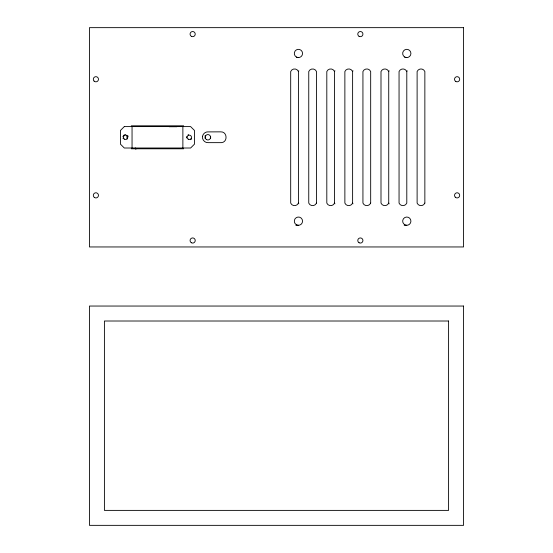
<?xml version="1.0" encoding="UTF-8"?>
<svg xmlns="http://www.w3.org/2000/svg" width="553" height="553" viewBox="0 0 553 553"><rect width="100%" height="100%" fill="white"/><g stroke="black" fill="none" stroke-linecap="round" stroke-linejoin="round"><path stroke-width="0.83" d="M296.712 57.581L298.433 57.581M405.072 57.581L406.794 57.581M131.275 125.821L183.651 125.821M169.17 126.727L176.919 126.727M131.275 148.785L183.651 148.785M295.848 225.285L298.433 225.285M404.215 225.285L406.794 225.285M135.278 147.886L135.886 149.317M126.803 135.257L127.121 138.955M406.794 71.51L406.794 203.096A4.196 4.196 0 0 1 399.052 203.096L399.052 71.51A4.196 4.196 0 0 1 406.794 71.51A4.196 4.196 0 0 1 407.181 70.791M389.125 70.791A4.196 4.196 0 0 0 388.731 71.51L388.731 203.096A4.196 4.196 0 0 0 389.125 203.822M353.001 70.791A4.196 4.196 0 0 0 352.614 71.51L352.614 203.096A4.196 4.196 0 0 0 353.001 203.822M334.938 70.791A4.196 4.196 0 0 0 334.551 71.51L334.551 203.096A4.196 4.196 0 0 0 334.938 203.822M298.82 70.791A4.196 4.196 0 0 0 298.433 71.51L298.433 203.096A4.196 4.196 0 0 0 298.82 203.822M182.877 126.596L182.877 148.01M132.049 126.596L132.049 148.01M334.551 203.096A4.196 4.196 0 0 1 326.809 203.096L326.809 71.51A4.196 4.196 0 0 1 334.551 71.51M352.614 203.096A4.196 4.196 0 0 1 344.872 203.096L344.872 71.51A4.196 4.196 0 0 1 352.614 71.51M298.433 203.096A4.196 4.196 0 0 1 290.691 203.096L290.691 71.51A4.196 4.196 0 0 1 298.433 71.51M388.731 203.096A4.196 4.196 0 0 1 380.996 203.096L380.996 71.51A4.196 4.196 0 0 1 388.731 71.51M205.211 135.361A31.991 31.991 0 0 1 205.149 138.582M210.645 136.612A37.41 37.41 0 0 1 210.603 138.174M123.333 138.796A2.71 2.71 0 0 1 123.029 138.16M122.939 136.764A2.71 2.71 0 0 1 123.174 136.093M123.568 135.506A2.71 2.71 0 0 1 124.1 135.043M124.736 134.732A2.71 2.71 0 0 1 125.434 134.6M127.854 135.81A2.71 2.71 0 0 1 128.165 136.446M191.642 138.706A2.71 2.71 0 0 1 190.626 139.681M186.693 137.946A2.71 2.71 0 0 1 186.72 136.55M188.02 134.932A2.71 2.71 0 0 1 188.677 134.676M202.564 136.252C201.783 139.709 205.066 143.213 208.564 142.646L221.463 142.646C228.009 142.156 227.338 131.524 220.785 131.849L208.564 131.897C205.82 131.496 203.034 133.522 202.564 136.252M124.307 126.596L120.436 130.467L120.436 144.139L124.307 148.01L190.612 148.01L194.483 144.139L194.483 130.467L190.612 126.596L124.307 126.596M463.559 27.65L89.441 27.65L89.441 246.956L463.559 246.956L463.559 27.65M463.559 306.044L89.441 306.044L89.441 525.35L463.559 525.35L463.559 306.044M448.594 321.01L104.406 321.01L104.406 510.384L448.594 510.384L448.594 321.01M424.856 203.096L424.856 71.51A4.196 4.196 0 0 0 417.114 71.51L417.114 203.096A4.196 4.196 0 0 0 424.856 203.096M370.676 203.096L370.676 71.51A4.196 4.196 0 0 0 362.934 71.51L362.934 203.096A4.196 4.196 0 0 0 370.676 203.096M316.489 203.096L316.489 71.51A4.196 4.196 0 0 0 308.754 71.51L308.754 203.096A4.196 4.196 0 0 0 316.489 203.096M296.367 224.732A4.127 4.127 0 0 0 302.56 221.159A4.127 4.127 0 0 0 296.367 217.585A4.127 4.127 0 0 0 296.367 224.732M404.734 224.732A4.127 4.127 0 0 0 410.92 221.159A4.127 4.127 0 0 0 404.734 217.585A4.127 4.127 0 0 0 404.734 224.732M296.367 57.028A4.127 4.127 0 0 0 302.56 53.454A4.127 4.127 0 0 0 296.367 49.874A4.127 4.127 0 0 0 296.367 57.028M404.734 57.028A4.127 4.127 0 0 0 410.92 53.454A4.127 4.127 0 0 0 404.734 49.874A4.127 4.127 0 0 0 404.734 57.028M206.387 139.529A2.71 2.71 0 0 0 210.589 137.441A2.71 2.71 0 0 0 206.684 134.842A2.71 2.71 0 0 0 206.387 139.529M124.515 139.183A2.171 2.171 0 0 0 127.764 137.303A2.171 2.171 0 0 0 124.515 135.423A2.171 2.171 0 0 0 124.515 139.183M188.241 139.183A2.171 2.171 0 0 0 191.49 137.303A2.171 2.171 0 0 0 188.241 135.423A2.171 2.171 0 0 0 188.241 139.183M94.072 81.077A2.578 2.578 0 0 0 98.386 79.922A2.578 2.578 0 0 0 95.227 76.756A2.578 2.578 0 0 0 94.072 81.077M191.359 242.739A2.578 2.578 0 0 0 195.23 240.507A2.578 2.578 0 0 0 191.359 238.274A2.578 2.578 0 0 0 191.359 242.739M455.817 81.485A2.578 2.578 0 0 0 459.688 79.252A2.578 2.578 0 0 0 455.817 77.019A2.578 2.578 0 0 0 455.817 81.485M191.359 36.332A2.578 2.578 0 0 0 195.23 34.099A2.578 2.578 0 0 0 191.359 31.867A2.578 2.578 0 0 0 191.359 36.332M359.063 36.332A2.578 2.578 0 0 0 362.934 34.099A2.578 2.578 0 0 0 359.063 31.867A2.578 2.578 0 0 0 359.063 36.332M455.285 197.179A2.578 2.578 0 0 0 459.598 196.025A2.578 2.578 0 0 0 456.439 192.866A2.578 2.578 0 0 0 455.285 197.179M359.063 242.739A2.578 2.578 0 0 0 362.934 240.507A2.578 2.578 0 0 0 359.063 238.274A2.578 2.578 0 0 0 359.063 242.739M94.604 197.594A2.578 2.578 0 0 0 98.475 195.354A2.578 2.578 0 0 0 94.604 193.121A2.578 2.578 0 0 0 94.604 197.594"/></g></svg>
